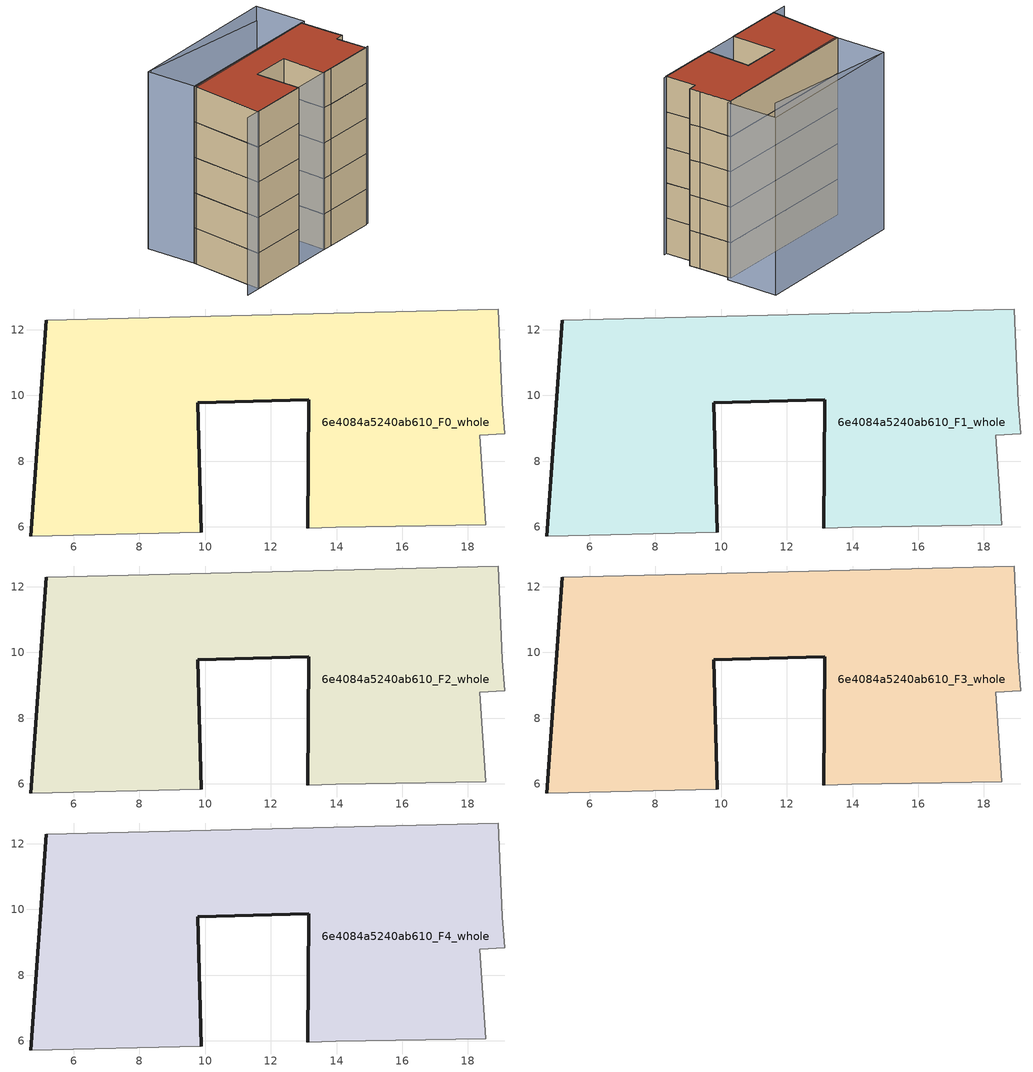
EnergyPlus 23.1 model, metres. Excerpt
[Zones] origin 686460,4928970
6e4084a5240ab610_F0_whole
 floor ground (EU_floor_Construction): 18.55,6.07 18.37,8.78 19.13,8.84 19.04,9.77 18.92,12.63 5.17,12.28 4.69,5.72 9.88,5.84 9.78,9.77 13.16,9.87 13.13,5.96 13.98,5.98 z0
 wall outside (EU_wall_Construction): 4.69,5.72 5.17,12.28 / 13.13,5.96 13.16,9.87 9.78,9.77 9.88,5.84 z0:3
 wall adiabatic (EU_wall_Construction): 9.88,5.84 4.69,5.72 / 5.17,12.28 18.92,12.63 19.04,9.77 19.13,8.84 18.37,8.78 18.55,6.07 13.98,5.98 13.13,5.96 z0:3
6e4084a5240ab610_F1_whole
 floor to 6e4084a5240ab610_F0_whole (EU_floor_Construction): 18.55,6.07 18.37,8.78 19.13,8.84 19.04,9.77 18.92,12.63 5.17,12.28 4.69,5.72 9.88,5.84 9.78,9.77 13.16,9.87 13.13,5.96 13.98,5.98 z3
 wall outside (EU_wall_Construction): 4.69,5.72 5.17,12.28 / 13.13,5.96 13.16,9.87 9.78,9.77 9.88,5.84 z3:6
 wall adiabatic (EU_wall_Construction): 9.88,5.84 4.69,5.72 / 5.17,12.28 18.92,12.63 19.04,9.77 19.13,8.84 18.37,8.78 18.55,6.07 13.98,5.98 13.13,5.96 z3:6
6e4084a5240ab610_F2_whole
 floor to 6e4084a5240ab610_F1_whole (EU_floor_Construction): 18.55,6.07 18.37,8.78 19.13,8.84 19.04,9.77 18.92,12.63 5.17,12.28 4.69,5.72 9.88,5.84 9.78,9.77 13.16,9.87 13.13,5.96 13.98,5.98 z6
 wall outside (EU_wall_Construction): 4.69,5.72 5.17,12.28 / 13.13,5.96 13.16,9.87 9.78,9.77 9.88,5.84 z6:9
 wall adiabatic (EU_wall_Construction): 9.88,5.84 4.69,5.72 / 5.17,12.28 18.92,12.63 19.04,9.77 19.13,8.84 18.37,8.78 18.55,6.07 13.98,5.98 13.13,5.96 z6:9
6e4084a5240ab610_F3_whole
 floor to 6e4084a5240ab610_F2_whole (EU_floor_Construction): 18.55,6.07 18.37,8.78 19.13,8.84 19.04,9.77 18.92,12.63 5.17,12.28 4.69,5.72 9.88,5.84 9.78,9.77 13.16,9.87 13.13,5.96 13.98,5.98 z9
 wall outside (EU_wall_Construction): 4.69,5.72 5.17,12.28 / 13.13,5.96 13.16,9.87 9.78,9.77 9.88,5.84 z9:12
 wall adiabatic (EU_wall_Construction): 9.88,5.84 4.69,5.72 / 5.17,12.28 18.92,12.63 19.04,9.77 19.13,8.84 18.37,8.78 18.55,6.07 13.98,5.98 13.13,5.96 z9:12
6e4084a5240ab610_F4_whole
 floor to 6e4084a5240ab610_F3_whole (EU_floor_Construction): 18.55,6.07 18.37,8.78 19.13,8.84 19.04,9.77 18.92,12.63 5.17,12.28 4.69,5.72 9.88,5.84 9.78,9.77 13.16,9.87 13.13,5.96 13.98,5.98 z12
 wall outside (EU_wall_Construction): 4.69,5.72 5.17,12.28 / 13.13,5.96 13.16,9.87 9.78,9.77 9.88,5.84 z12:15
 wall adiabatic (EU_wall_Construction): 9.88,5.84 4.69,5.72 / 5.17,12.28 18.92,12.63 19.04,9.77 19.13,8.84 18.37,8.78 18.55,6.07 13.98,5.98 13.13,5.96 z12:15
 roof outside (EU_roof_Construction): 18.92,12.63 19.04,9.77 19.13,8.84 18.37,8.78 18.55,6.07 13.98,5.98 13.13,5.96 13.16,9.87 9.78,9.77 9.88,5.84 4.69,5.72 5.17,12.28 z15
shading: 3.32,5.68 18.79,6.12 / 17.14,15.57 5.39,16.62 / 5,16.61 19.12,17.15 / 19.12,17.15 19.3,12.64 / 19.3,12.64 5.17,12.1 / 5.17,12.1 5,16.61 z0:15
[Building]
EU S2 Campaign: North Axis=0; Terrain=City; Solar Distribution=FullExterior
[Site:Location]
Bologna: Latitude=44.5; Longitude=11.25; Time Zone=1; Elevation=37
[SizingPeriod:WeatherFileDays]
AnnualSizingPeriod: Begin Month=1; Begin Day of Month=1; End Month=12; End Day of Month=31; Day of Week for Start Day=Monday; Use Weather File Daylight Saving Period=No; Use Weather File Rain and Snow Indicators=No
[MATERIAL]
EU_InternalMass_Material: Roughness=MediumRough; Thickness=0.1; Conductivity=1; Density=1800; Specific Heat=900; Thermal Absorptance=0.9; Solar Absorptance=0.7; Visible Absorptance=0.7
[MATERIAL:NOMASS] Roughness=MediumRough; Thermal Absorptance=0.9; Solar Absorptance=0.7; Visible Absorptance=0.7
Name | Thermal Resistance
EU_wall_NoMass | 0.905828
EU_roof_NoMass | 0.37593
EU_floor_NoMass | 0.67114
[CONSTRUCTION]
EU_wall_Construction: EU_wall_NoMass
EU_roof_Construction: EU_roof_NoMass
EU_floor_Construction: EU_floor_NoMass
EU_InternalMass_Construction: EU_InternalMass_Material
[ZONE] Type=1; Multiplier=1; Ceiling Height=autocalculate; Floor Area=autocalculate; Part of Total Floor Area=Yes
Name | Volume
6e4084a5240ab610_F0_whole | 232.846
6e4084a5240ab610_F1_whole; 6e4084a5240ab610_F2_whole; 6e4084a5240ab610_F3_whole; 6e4084a5240ab610_F4_whole | 232.848
[INTERNALMASS] Construction=EU_InternalMass_Construction; Surface Area=77.6156
Name | Zone or ZoneList
6e4084a5240ab610_F0_whole_EU_InternalMass | 6e4084a5240ab610_F0_whole
6e4084a5240ab610_F1_whole_EU_InternalMass | 6e4084a5240ab610_F1_whole
6e4084a5240ab610_F2_whole_EU_InternalMass | 6e4084a5240ab610_F2_whole
6e4084a5240ab610_F3_whole_EU_InternalMass | 6e4084a5240ab610_F3_whole
6e4084a5240ab610_F4_whole_EU_InternalMass | 6e4084a5240ab610_F4_whole
[OTHEREQUIPMENT] Fuel Type=Electricity; Design Level Calculation Method=Watts/Area; Power per Zone Floor Area=1; Fraction Latent=0; Fraction Radiant=0; Fraction Lost=0; Carbon Dioxide Generation Rate=0; EndUse Subcategory=EU_Step8_InternalGains
Name | Zone or ZoneList or Space or SpaceList | Schedule
EU_Step8_InternalGain_6e4084a5240ab610_F0_whole_f000 | 6e4084a5240ab610_F0_whole | EU_Step8_GainSchedule_6e4084a5240ab610_F0_whole_f000
EU_Step8_InternalGain_6e4084a5240ab610_F1_whole_f000 | 6e4084a5240ab610_F1_whole | EU_Step8_GainSchedule_6e4084a5240ab610_F1_whole_f000
EU_Step8_InternalGain_6e4084a5240ab610_F2_whole_f000 | 6e4084a5240ab610_F2_whole | EU_Step8_GainSchedule_6e4084a5240ab610_F2_whole_f000
EU_Step8_InternalGain_6e4084a5240ab610_F3_whole_f000 | 6e4084a5240ab610_F3_whole | EU_Step8_GainSchedule_6e4084a5240ab610_F3_whole_f000
EU_Step8_InternalGain_6e4084a5240ab610_F4_whole_f000 | 6e4084a5240ab610_F4_whole | EU_Step8_GainSchedule_6e4084a5240ab610_F4_whole_f000
[ZONEVENTILATION:DESIGNFLOWRATE] Schedule=EU_AlwaysOn; Design Flow Rate Calculation Method=AirChanges/Hour; Air Changes per Hour=0.73129; Ventilation Type=Natural; Fan Pressure Rise=0; Fan Total Efficiency=1; Constant Term Coefficient=1; Temperature Term Coefficient=0; Velocity Term Coefficient=0; Velocity Squared Term Coefficient=0; Minimum Indoor Temperature=-100; Maximum Indoor Temperature=100; Delta Temperature=-100; Minimum Outdoor Temperature=-100; Maximum Outdoor Temperature=100; Maximum Wind Speed=40
Name | Zone or ZoneList or Space or SpaceList
EU_ConstantAir_6e4084a5240ab610_F0_whole | 6e4084a5240ab610_F0_whole
EU_ConstantAir_6e4084a5240ab610_F1_whole | 6e4084a5240ab610_F1_whole
EU_ConstantAir_6e4084a5240ab610_F2_whole | 6e4084a5240ab610_F2_whole
EU_ConstantAir_6e4084a5240ab610_F3_whole | 6e4084a5240ab610_F3_whole
EU_ConstantAir_6e4084a5240ab610_F4_whole | 6e4084a5240ab610_F4_whole
[HVACTEMPLATE:THERMOSTAT] Constant Heating Setpoint=20; Constant Cooling Setpoint=50
EU_HeatOnly_6e4084a5240ab610_F0_whole; EU_HeatOnly_6e4084a5240ab610_F1_whole; EU_HeatOnly_6e4084a5240ab610_F2_whole; EU_HeatOnly_6e4084a5240ab610_F3_whole; EU_HeatOnly_6e4084a5240ab610_F4_whole
[HVACTEMPLATE:ZONE:IDEALLOADSAIRSYSTEM] System Availability Schedule=EU_AlwaysOn; Maximum Heating Supply Air Temperature=50; Minimum Cooling Supply Air Temperature=13; Maximum Heating Supply Air Humidity Ratio=0.0156; Minimum Cooling Supply Air Humidity Ratio=0.0077; Heating Limit=NoLimit; Cooling Limit=NoLimit; Heating Availability Schedule=EU_AlwaysOn; Cooling Availability Schedule=EU_CoolingOff; Dehumidification Control Type=ConstantSensibleHeatRatio; Cooling Sensible Heat Ratio=0.7; Dehumidification Setpoint=60; Humidification Control Type=None; Humidification Setpoint=30; Outdoor Air Method=None; Outdoor Air Flow Rate per Person=0.00944; Outdoor Air Flow Rate per Zone Floor Area=0; Outdoor Air Flow Rate per Zone=0; Demand Controlled Ventilation Type=None; Outdoor Air Economizer Type=NoEconomizer; Heat Recovery Type=None; Sensible Heat Recovery Effectiveness=0.7; Latent Heat Recovery Effectiveness=0.65
Name | Template Thermostat
6e4084a5240ab610_F0_whole | EU_HeatOnly_6e4084a5240ab610_F0_whole
6e4084a5240ab610_F1_whole | EU_HeatOnly_6e4084a5240ab610_F1_whole
6e4084a5240ab610_F2_whole | EU_HeatOnly_6e4084a5240ab610_F2_whole
6e4084a5240ab610_F3_whole | EU_HeatOnly_6e4084a5240ab610_F3_whole
6e4084a5240ab610_F4_whole | EU_HeatOnly_6e4084a5240ab610_F4_whole
[SIZING:ZONE] Zone Cooling Design Supply Air Temperature Input Method=SupplyAirTemperature; Zone Cooling Design Supply Air Temperature=13; Zone Heating Design Supply Air Temperature Input Method=SupplyAirTemperature; Zone Heating Design Supply Air Temperature=50; Zone Cooling Design Supply Air Humidity Ratio=0.008; Zone Heating Design Supply Air Humidity Ratio=0.008; Cooling Design Air Flow Method=DesignDay; Cooling Design Air Flow Rate=0; Cooling Minimum Air Flow per Zone Floor Area=0.000762; Cooling Minimum Air Flow=0; Cooling Minimum Air Flow Fraction=0.2; Heating Design Air Flow Method=DesignDay; Heating Design Air Flow Rate=0; Heating Maximum Air Flow per Zone Floor Area=0.002032; Heating Maximum Air Flow=0.141576; Heating Maximum Air Flow Fraction=0.3; Account for Dedicated Outdoor Air System=No; Dedicated Outdoor Air System Control Strategy=NeutralSupplyAir; Dedicated Outdoor Air Low Setpoint Temperature for Design=autosize; Dedicated Outdoor Air High Setpoint Temperature for Design=autosize; Zone Load Sizing Method=Sensible Load Only No Latent Load; Zone Latent Cooling Design Supply Air Humidity Ratio Input Method=HumidityRatioDifference; Zone Cooling Design Supply Air Humidity Ratio Difference=0.005; Zone Latent Heating Design Supply Air Humidity Ratio Input Method=HumidityRatioDifference; Zone Humidification Design Supply Air Humidity Ratio Difference=0.005
6e4084a5240ab610_F0_whole; 6e4084a5240ab610_F1_whole; 6e4084a5240ab610_F2_whole; 6e4084a5240ab610_F3_whole; 6e4084a5240ab610_F4_whole
[SCHEDULE:CONSTANT]
Name | Hourly Value
EU_AlwaysOn | 1
EU_CoolingOff | 0
[SCHEDULE:FILE] Column Number=1; Rows to Skip at Top=0; Number of Hours of Data=8760; Column Separator=Comma; Interpolate to Timestep=No; Minutes per Item=60; Adjust Schedule for Daylight Savings=Yes
Name | File
EU_Step8_GainSchedule_6e4084a5240ab610_F0_whole_f000 | ../../schedules/6e4084a5240ab610/6e4084a5240ab610_F0_whole_f000_gain.csv
EU_Step8_GainSchedule_6e4084a5240ab610_F1_whole_f000 | ../../schedules/6e4084a5240ab610/6e4084a5240ab610_F1_whole_f000_gain.csv
EU_Step8_GainSchedule_6e4084a5240ab610_F2_whole_f000 | ../../schedules/6e4084a5240ab610/6e4084a5240ab610_F2_whole_f000_gain.csv
EU_Step8_GainSchedule_6e4084a5240ab610_F3_whole_f000 | ../../schedules/6e4084a5240ab610/6e4084a5240ab610_F3_whole_f000_gain.csv
EU_Step8_GainSchedule_6e4084a5240ab610_F4_whole_f000 | ../../schedules/6e4084a5240ab610/6e4084a5240ab610_F4_whole_f000_gain.csv
